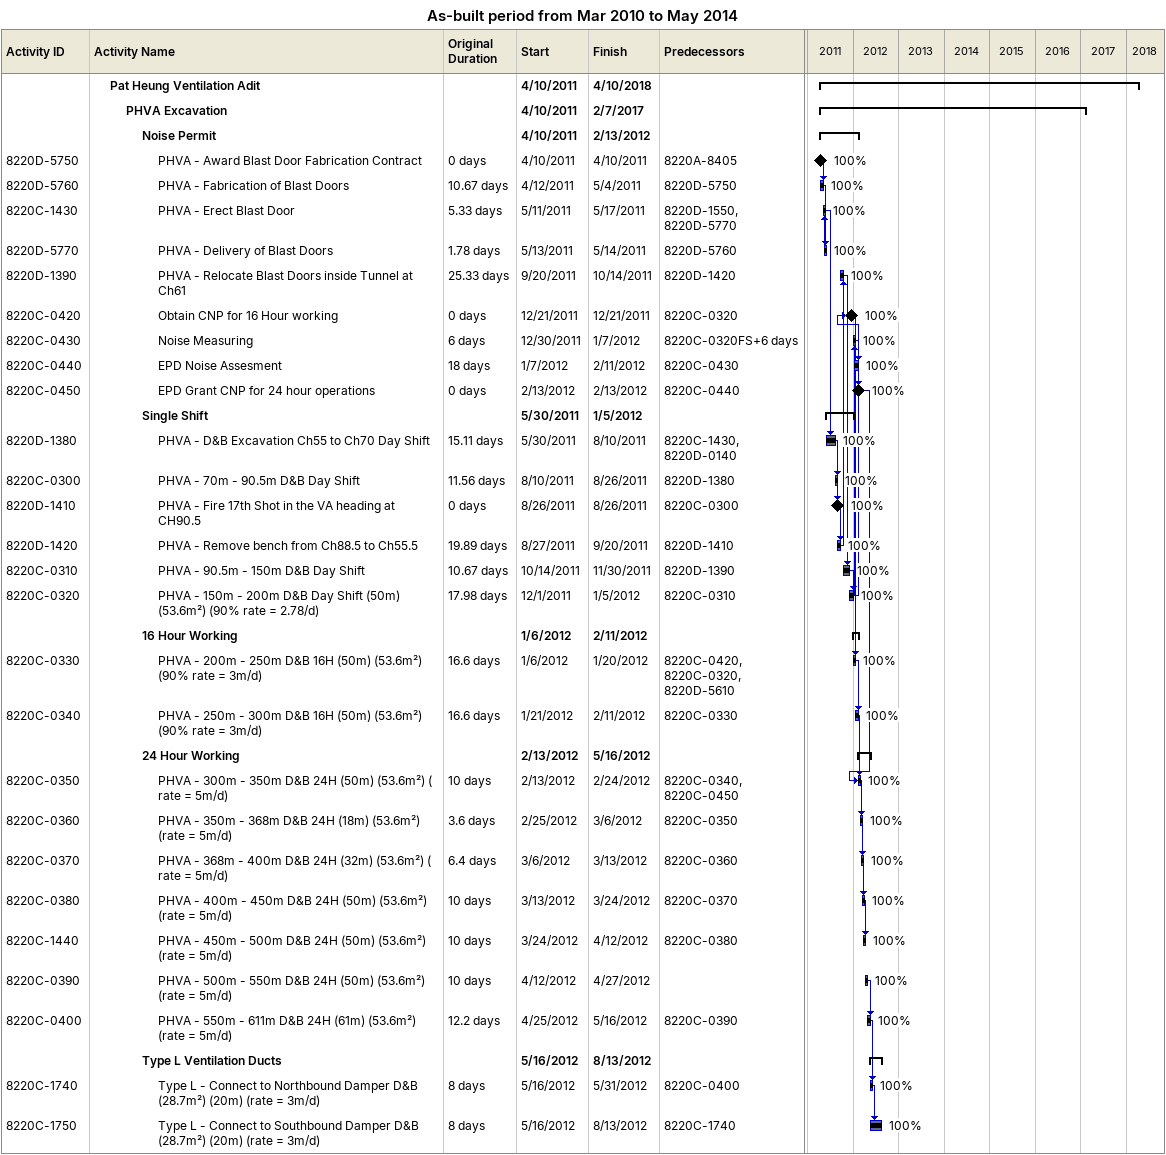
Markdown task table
As-built period from Mar 2010 to May 2014

| ID | Level | Task | Original duration | Start | Finish | Predecessors | % complete |
|---|---|---|---|---|---|---|---|
|  | 2 | **Pat Heung Ventilation Adit** |  | 2011-04-10 | 2018-04-10 |  |  |
|  | 3 | **PHVA Excavation** |  | 2011-04-10 | 2017-02-07 |  |  |
|  | 4 | **Noise Permit** |  | 2011-04-10 | 2012-02-13 |  |  |
| 8220D-5750 | 5 | PHVA - Award Blast Door Fabrication Contract | 0d | 2011-04-10 | 2011-04-10 | 8220A-8405 | 100 |
| 8220D-5760 | 5 | PHVA - Fabrication of Blast Doors | 10.67d | 2011-04-12 | 2011-05-04 | 8220D-5750 | 100 |
| 8220C-1430 | 5 | PHVA - Erect Blast Door | 5.33d | 2011-05-11 | 2011-05-17 | 8220D-1550, 8220D-5770 | 100 |
| 8220D-5770 | 5 | PHVA - Delivery of Blast Doors | 1.78d | 2011-05-13 | 2011-05-14 | 8220D-5760 | 100 |
| 8220D-1390 | 5 | PHVA - Relocate Blast Doors inside Tunnel at Ch61 | 25.33d | 2011-09-20 | 2011-10-14 | 8220D-1420 | 100 |
| 8220C-0420 | 5 | Obtain CNP for 16 Hour working | 0d | 2011-12-21 | 2011-12-21 | 8220C-0320 | 100 |
| 8220C-0430 | 5 | Noise Measuring | 6d | 2011-12-30 | 2012-01-07 | 8220C-0320FS+6d | 100 |
| 8220C-0440 | 5 | EPD Noise Assesment | 18d | 2012-01-07 | 2012-02-11 | 8220C-0430 | 100 |
| 8220C-0450 | 5 | EPD Grant CNP for 24 hour operations | 0d | 2012-02-13 | 2012-02-13 | 8220C-0440 | 100 |
|  | 4 | **Single Shift** |  | 2011-05-30 | 2012-01-05 |  |  |
| 8220D-1380 | 5 | PHVA - D&B Excavation Ch55 to Ch70 Day Shift | 15.11d | 2011-05-30 | 2011-08-10 | 8220C-1430, 8220D-0140 | 100 |
| 8220C-0300 | 5 | PHVA - 70m - 90.5m D&B Day Shift | 11.56d | 2011-08-10 | 2011-08-26 | 8220D-1380 | 100 |
| 8220D-1410 | 5 | PHVA - Fire 17th Shot in the VA heading at CH90.5 | 0d | 2011-08-26 | 2011-08-26 | 8220C-0300 | 100 |
| 8220D-1420 | 5 | PHVA - Remove bench from Ch88.5 to Ch55.5 | 19.89d | 2011-08-27 | 2011-09-20 | 8220D-1410 | 100 |
| 8220C-0310 | 5 | PHVA - 90.5m - 150m D&B Day Shift | 10.67d | 2011-10-14 | 2011-11-30 | 8220D-1390 | 100 |
| 8220C-0320 | 5 | PHVA - 150m - 200m D&B Day Shift (50m) (53.6m²) (90% rate = 2.78/d) | 17.98d | 2011-12-01 | 2012-01-05 | 8220C-0310 | 100 |
|  | 4 | **16 Hour Working** |  | 2012-01-06 | 2012-02-11 |  |  |
| 8220C-0330 | 5 | PHVA - 200m - 250m D&B 16H (50m) (53.6m²) (90% rate = 3m/d) | 16.6d | 2012-01-06 | 2012-01-20 | 8220C-0420, 8220C-0320, 8220D-5610 | 100 |
| 8220C-0340 | 5 | PHVA - 250m - 300m D&B 16H (50m) (53.6m²) (90% rate = 3m/d) | 16.6d | 2012-01-21 | 2012-02-11 | 8220C-0330 | 100 |
|  | 4 | **24 Hour Working** |  | 2012-02-13 | 2012-05-16 |  |  |
| 8220C-0350 | 5 | PHVA - 300m - 350m D&B 24H (50m) (53.6m²) ( rate = 5m/d) | 10d | 2012-02-13 | 2012-02-24 | 8220C-0340, 8220C-0450 | 100 |
| 8220C-0360 | 5 | PHVA - 350m - 368m D&B 24H (18m) (53.6m²) (rate = 5m/d) | 3.6d | 2012-02-25 | 2012-03-06 | 8220C-0350 | 100 |
| 8220C-0370 | 5 | PHVA - 368m - 400m D&B 24H (32m) (53.6m²) ( rate = 5m/d) | 6.4d | 2012-03-06 | 2012-03-13 | 8220C-0360 | 100 |
| 8220C-0380 | 5 | PHVA - 400m - 450m D&B 24H (50m) (53.6m²) (rate = 5m/d) | 10d | 2012-03-13 | 2012-03-24 | 8220C-0370 | 100 |
| 8220C-1440 | 5 | PHVA - 450m - 500m D&B 24H (50m) (53.6m²) (rate = 5m/d) | 10d | 2012-03-24 | 2012-04-12 | 8220C-0380 | 100 |
| 8220C-0390 | 5 | PHVA - 500m - 550m D&B 24H (50m) (53.6m²) (rate = 5m/d) | 10d | 2012-04-12 | 2012-04-27 |  | 100 |
| 8220C-0400 | 5 | PHVA - 550m - 611m D&B 24H (61m) (53.6m²) (rate = 5m/d) | 12.2d | 2012-04-25 | 2012-05-16 | 8220C-0390 | 100 |
|  | 4 | **Type L Ventilation Ducts** |  | 2012-05-16 | 2012-08-13 |  |  |
| 8220C-1740 | 5 | Type L - Connect to Northbound Damper D&B (28.7m²) (20m) (rate = 3m/d) | 8d | 2012-05-16 | 2012-05-31 | 8220C-0400 | 100 |
| 8220C-1750 | 5 | Type L - Connect to Southbound Damper D&B (28.7m²) (20m) (rate = 3m/d) | 8d | 2012-05-16 | 2012-08-13 | 8220C-1740 | 100 |
